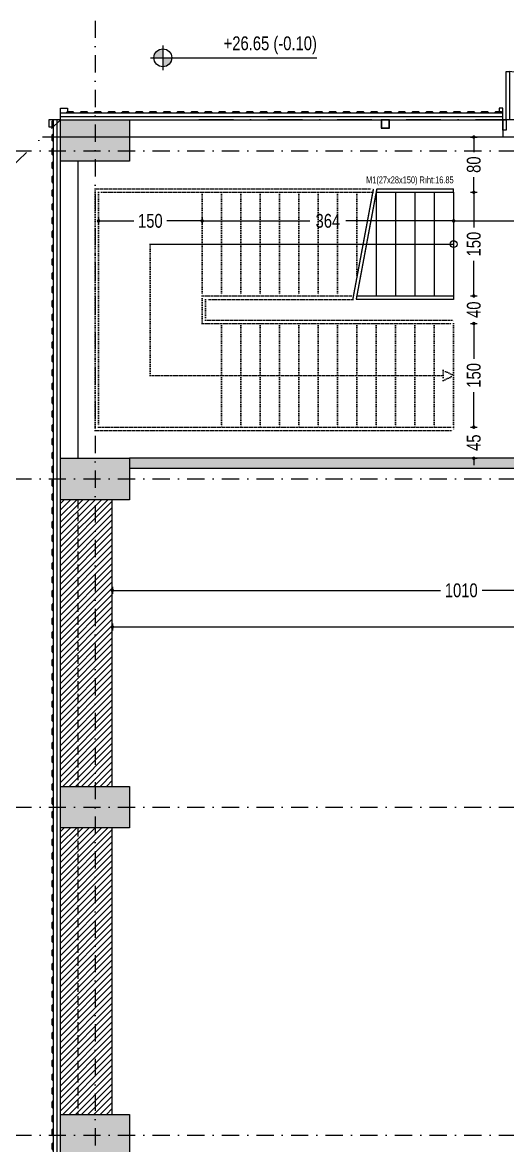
# Model space of a CAD drawing. Header units: centimetres. Extents: x 26569 to 160723, y -3143 to 14565.
# Drawn here: x 50784 to 51486, y 5824 to 7450 of the extents above; entities that cross this region are included whole.
import ezdxf

# ---------------------------------------------------------------- set-up
doc = ezdxf.new("R2010")
doc.units = ezdxf.units.CM
doc.header["$LTSCALE"] = 100
for name, pattern in [('DASHDOT', [1, 0.5, -0.25, 0, -0.25]), ('DASHDOT2', [0.5, 0.25, -0.125, 0, -0.125]), ('DOT2', [0.125, 0, -0.125]), ('HIDDEN2', [0.1875, 0.125, -0.0625])]:
    doc.linetypes.add(name, pattern=pattern)
for name, color, linetype in [('A-ANNO-DIMS', 187, 'Continuous'), ('A-ANNO-GRID', 155, 'DASHDOT2'), ('A-ANNO-TEXT', 50, 'Continuous'), ('A-DOOR', 193, 'Continuous'), ('A-ELEV-01', 255, 'Continuous'), ('A-ELEV-03', 251, 'Continuous'), ('A-FLOR-STRS', 95, 'Continuous'), ('A-WALL', 134, 'Continuous'), ('A-WALL-BRCK', 11, 'Continuous'), ('A-WALL-HTCH', 8, 'Continuous'), ('A-WALL-INSL', 249, 'Continuous'), ('A-WALL-SNWPNL', 200, 'Continuous'), ('A-WALL-STEL', 202, 'Continuous'), ('L-SITE', 1, 'DASHDOT'), ('S-CONC', 5, 'Continuous'), ('S-HTCH', 8, 'Continuous'), ('S-STEL', 3, 'Continuous')]:
    doc.layers.add(name, color=color, linetype=linetype)
doc.styles.add('Fields_100', font='act_simplex.shx', dxfattribs={"width": 0.8, "height": 20})
doc.styles.add('Fields_50', font='act_simplex.shx', dxfattribs={"width": 0.8, "height": 10})
doc.linetypes.add('BATTING', pattern='A,0.00254,-2.54,[134,ltypeshp.shx,S=2.54,R=0,X=-2.54,Y=0],-5.08,[134,ltypeshp.shx,S=2.54,R=180,X=2.54,Y=0],-2.54', length=10.16254)
doc.dimstyles.new('FIELDS_100', dxfattribs={"dimscale": 0, "dimtxt": 20, "dimasz": 5, "dimexe": 5, "dimexo": 5, "dimgap": 5, "dimtad": 0, "dimdec": 0, "dimzin": 0, "dimdsep": 46, "dimtxsty": 'Fields_100', "dimblk": 'DOT', "dimcen": 0.09, "dimclrt": 50, "dimadec": 0, "dimazin": 0, "dimtfac": 1, "dimtdec": 0, "dimtix": 1, "dimtofl": 0, "dimtmove": 1, "dimatfit": 3, "dimfxl": 5, "dimfxlon": 1, "dimtolj": 1, "dimtzin": 0, "dimarcsym": 0})

# ---------------------------------------------------------------- blocks, each defined once
blk = doc.blocks.new('_Dot')
at = {"color": 0, "linetype": 'ByBlock', "lineweight": -2}
blk.add_line((-0.5, 0), (-1, 0), dxfattribs=at)
at = {"color": 0, "linetype": 'ByBlock', "const_width": 0.5}
blk.add_lwpolyline([(-0.25, 0, 1), (0.25, 0, 1)], format="xyb", close=True, dxfattribs=at)
blk = doc.blocks.new('*D159')
at = {"layer": 'A-ANNO-DIMS', "color": 0, "lineweight": -2, "transparency": 16777216}
for p, q in [((50829.5, 8098.6), (50829.5, 8108.6)), ((50834.5, 8103.6), (60742.7, 8103.6)), ((70729.5, 8103.6), (60821.3, 8103.6)), ((70734.5, 8098.6), (70734.5, 8108.6))]:
    blk.add_line(p, q, dxfattribs=at)
at = {"layer": 'DEFPOINTS', "color": 0, "transparency": 16777216}
for p in [(70734.5, 8103.6), (50829.5, 7318.6), (70734.5, 7318.6)]:
    blk.add_point(p, dxfattribs=at)
at = {"layer": 'A-ANNO-DIMS', "color": 0, "lineweight": -2, "transparency": 16777216, "xscale": 5, "yscale": 5, "zscale": 5, "rotation": 180}
blk.add_blockref('_Dot', (50829.5, 8103.6), dxfattribs=at)
at = {"layer": 'A-ANNO-DIMS', "color": 0, "lineweight": -2, "transparency": 16777216, "xscale": 5, "yscale": 5, "zscale": 5}
blk.add_blockref('_Dot', (70734.5, 8103.6), dxfattribs=at)
at = {"layer": 'A-ANNO-DIMS', "color": 50, "transparency": 16777216, "insert": (60782, 8103.6), "char_height": 20, "attachment_point": 5, "style": 'Fields_100'}
blk.add_mtext('\\A1;19905', dxfattribs=at)
blk = doc.blocks.new('*D160')
at = {"layer": 'A-ANNO-DIMS', "color": 0, "lineweight": -2, "transparency": 16777216}
for p, q in [((49524.6, 7318.6), (49514.6, 7318.6)), ((49519.6, 7313.6), (49519.6, 4445.3)), ((49519.6, 1513.6), (49519.6, 4381.9)), ((49524.6, 1508.6), (49514.6, 1508.6))]:
    blk.add_line(p, q, dxfattribs=at)
at = {"layer": 'DEFPOINTS', "color": 0, "transparency": 16777216}
for p in [(49519.6, 7318.6), (50829.5, 7318.6), (50829.5, 1508.6)]:
    blk.add_point(p, dxfattribs=at)
at = {"layer": 'A-ANNO-DIMS', "color": 0, "lineweight": -2, "transparency": 16777216, "xscale": 5, "yscale": 5, "zscale": 5}
for p, rotation in [((49519.6, 7318.6), 90), ((49519.6, 1508.6), 270)]:
    blk.add_blockref('_Dot', p, dxfattribs=dict(at, rotation=rotation))
at = {"layer": 'A-ANNO-DIMS', "color": 50, "transparency": 16777216, "insert": (49519.6, 4413.6), "char_height": 20, "attachment_point": 5, "rotation": 90, "style": 'Fields_100'}
blk.add_mtext('\\A1;5810', dxfattribs=at)
blk = doc.blocks.new('*D361')
at = {"layer": 'A-ANNO-DIMS', "color": 0, "lineweight": -2, "transparency": 16777216}
for p, q in [((51408.5, 7167.2), (51408.5, 7157.2)), ((51413.5, 7162.2), (51551.3, 7162.2)), ((51739.5, 7162.2), (51601.7, 7162.2)), ((51744.5, 7167.2), (51744.5, 7157.2))]:
    blk.add_line(p, q, dxfattribs=at)
at = {"layer": 'DEFPOINTS', "color": 0, "transparency": 16777216}
for p in [(51744.5, 7248.6), (51408.5, 7206.1), (51408.5, 7162.2)]:
    blk.add_point(p, dxfattribs=at)
at = {"layer": 'A-ANNO-DIMS', "color": 0, "lineweight": -2, "transparency": 16777216, "xscale": 5, "yscale": 5, "zscale": 5, "rotation": 180}
blk.add_blockref('_Dot', (51408.5, 7162.2), dxfattribs=at)
at = {"layer": 'A-ANNO-DIMS', "color": 0, "lineweight": -2, "transparency": 16777216, "xscale": 5, "yscale": 5, "zscale": 5}
blk.add_blockref('_Dot', (51744.5, 7162.2), dxfattribs=at)
at = {"layer": 'A-ANNO-DIMS', "color": 50, "transparency": 16777216, "insert": (51576.5, 7162.2), "char_height": 20, "attachment_point": 5, "style": 'Fields_100'}
blk.add_mtext('\\A1;336', dxfattribs=at)
blk = doc.blocks.new('*D362')
at = {"layer": 'A-ANNO-DIMS', "color": 0, "lineweight": -2, "transparency": 16777216}
for p, q in [((51044.5, 7167.2), (51044.5, 7157.2)), ((51049.5, 7162.2), (51200.5, 7162.2)), ((51403.5, 7162.2), (51252.4, 7162.2)), ((51408.5, 7167.2), (51408.5, 7157.2))]:
    blk.add_line(p, q, dxfattribs=at)
at = {"layer": 'DEFPOINTS', "color": 0, "transparency": 16777216}
for p in [(51044.5, 7203.6), (51408.5, 7206.1), (51044.5, 7162.2)]:
    blk.add_point(p, dxfattribs=at)
at = {"layer": 'A-ANNO-DIMS', "color": 0, "lineweight": -2, "transparency": 16777216, "xscale": 5, "yscale": 5, "zscale": 5, "rotation": 180}
blk.add_blockref('_Dot', (51044.5, 7162.2), dxfattribs=at)
at = {"layer": 'A-ANNO-DIMS', "color": 0, "lineweight": -2, "transparency": 16777216, "xscale": 5, "yscale": 5, "zscale": 5}
blk.add_blockref('_Dot', (51408.5, 7162.2), dxfattribs=at)
at = {"layer": 'A-ANNO-DIMS', "color": 50, "transparency": 16777216, "insert": (51226.5, 7162.2), "char_height": 20, "attachment_point": 5, "style": 'Fields_100'}
blk.add_mtext('\\A1;364', dxfattribs=at)
blk = doc.blocks.new('*D363')
at = {"layer": 'A-ANNO-DIMS', "color": 0, "lineweight": -2, "transparency": 16777216}
for p, q in [((50894.5, 7167.2), (50894.5, 7157.2)), ((50899.5, 7162.2), (50945.4, 7162.2)), ((51039.5, 7162.2), (50993.5, 7162.2)), ((51044.5, 7167.2), (51044.5, 7157.2))]:
    blk.add_line(p, q, dxfattribs=at)
at = {"layer": 'DEFPOINTS', "color": 0, "transparency": 16777216}
for p in [(50894.5, 7203.6), (51044.5, 7203.6), (50894.5, 7162.2)]:
    blk.add_point(p, dxfattribs=at)
at = {"layer": 'A-ANNO-DIMS', "color": 0, "lineweight": -2, "transparency": 16777216, "xscale": 5, "yscale": 5, "zscale": 5, "rotation": 180}
blk.add_blockref('_Dot', (50894.5, 7162.2), dxfattribs=at)
at = {"layer": 'A-ANNO-DIMS', "color": 0, "lineweight": -2, "transparency": 16777216, "xscale": 5, "yscale": 5, "zscale": 5}
blk.add_blockref('_Dot', (51044.5, 7162.2), dxfattribs=at)
at = {"layer": 'A-ANNO-DIMS', "color": 50, "transparency": 16777216, "insert": (50969.5, 7162.2), "char_height": 20, "attachment_point": 5, "style": 'Fields_100'}
blk.add_mtext('\\A1;150', dxfattribs=at)
blk = doc.blocks.new('*D368')
at = {"layer": 'A-ANNO-DIMS', "color": 0, "lineweight": -2, "transparency": 16777216}
for p, q in [((51432.7, 7283.6), (51442.7, 7283.6)), ((51437.7, 7278.6), (51437.7, 7261.5)), ((51437.7, 7208.6), (51437.7, 7225.6)), ((51432.7, 7203.6), (51442.7, 7203.6))]:
    blk.add_line(p, q, dxfattribs=at)
at = {"layer": 'DEFPOINTS', "color": 0, "transparency": 16777216}
for p in [(50939.5, 7283.6), (51408.5, 7203.6), (51437.7, 7203.6)]:
    blk.add_point(p, dxfattribs=at)
at = {"layer": 'A-ANNO-DIMS', "color": 0, "lineweight": -2, "transparency": 16777216, "xscale": 5, "yscale": 5, "zscale": 5}
for p, rotation in [((51437.7, 7283.6), 90), ((51437.7, 7203.6), 270)]:
    blk.add_blockref('_Dot', p, dxfattribs=dict(at, rotation=rotation))
at = {"layer": 'A-ANNO-DIMS', "color": 50, "transparency": 16777216, "insert": (51437.7, 7243.6), "char_height": 20, "attachment_point": 5, "rotation": 90, "style": 'Fields_100'}
blk.add_mtext('\\A1;80', dxfattribs=at)
blk = doc.blocks.new('*D369')
at = {"layer": 'A-ANNO-DIMS', "color": 0, "lineweight": -2, "transparency": 16777216}
for p, q in [((51432.7, 7203.6), (51442.7, 7203.6)), ((51437.7, 7198.6), (51437.7, 7152.6)), ((51437.7, 7058.6), (51437.7, 7104.5)), ((51432.7, 7053.6), (51442.7, 7053.6))]:
    blk.add_line(p, q, dxfattribs=at)
at = {"layer": 'DEFPOINTS', "color": 0, "transparency": 16777216}
for p in [(51408.5, 7203.6), (51408.5, 7053.6), (51437.7, 7053.6)]:
    blk.add_point(p, dxfattribs=at)
at = {"layer": 'A-ANNO-DIMS', "color": 0, "lineweight": -2, "transparency": 16777216, "xscale": 5, "yscale": 5, "zscale": 5}
for p, rotation in [((51437.7, 7203.6), 90), ((51437.7, 7053.6), 270)]:
    blk.add_blockref('_Dot', p, dxfattribs=dict(at, rotation=rotation))
at = {"layer": 'A-ANNO-DIMS', "color": 50, "transparency": 16777216, "insert": (51437.7, 7128.6), "char_height": 20, "attachment_point": 5, "rotation": 90, "style": 'Fields_100'}
blk.add_mtext('\\A1;150', dxfattribs=at)
blk = doc.blocks.new('*D370')
at = {"layer": 'A-ANNO-DIMS', "color": 0, "lineweight": -2, "transparency": 16777216}
for p, q in [((51437.7, 7058.6), (51437.7, 7063.6)), ((51432.7, 7053.6), (51442.7, 7053.6)), ((51432.7, 7013.6), (51442.7, 7013.6)), ((51437.7, 7008.6), (51437.7, 7003.6))]:
    blk.add_line(p, q, dxfattribs=at)
at = {"layer": 'DEFPOINTS', "color": 0, "transparency": 16777216}
for p in [(51408.5, 7053.6), (51408.5, 7013.6), (51437.7, 7013.6)]:
    blk.add_point(p, dxfattribs=at)
at = {"layer": 'A-ANNO-DIMS', "color": 0, "lineweight": -2, "transparency": 16777216, "xscale": 5, "yscale": 5, "zscale": 5}
for p, rotation in [((51437.7, 7053.6), 270), ((51437.7, 7013.6), 90)]:
    blk.add_blockref('_Dot', p, dxfattribs=dict(at, rotation=rotation))
at = {"layer": 'A-ANNO-DIMS', "color": 50, "transparency": 16777216, "insert": (51437.7, 7033.6), "char_height": 20, "attachment_point": 5, "rotation": 90, "style": 'Fields_100'}
blk.add_mtext('\\A1;40', dxfattribs=at)
blk = doc.blocks.new('*D371')
at = {"layer": 'A-ANNO-DIMS', "color": 0, "lineweight": -2, "transparency": 16777216}
for p, q in [((51432.7, 7013.6), (51442.7, 7013.6)), ((51437.7, 7008.6), (51437.7, 6962.6)), ((51437.7, 6868.6), (51437.7, 6914.5)), ((51432.7, 6863.6), (51442.7, 6863.6))]:
    blk.add_line(p, q, dxfattribs=at)
at = {"layer": 'DEFPOINTS', "color": 0, "transparency": 16777216}
for p in [(51408.5, 7013.6), (51408.5, 6863.6), (51437.7, 6863.6)]:
    blk.add_point(p, dxfattribs=at)
at = {"layer": 'A-ANNO-DIMS', "color": 0, "lineweight": -2, "transparency": 16777216, "xscale": 5, "yscale": 5, "zscale": 5}
for p, rotation in [((51437.7, 7013.6), 90), ((51437.7, 6863.6), 270)]:
    blk.add_blockref('_Dot', p, dxfattribs=dict(at, rotation=rotation))
at = {"layer": 'A-ANNO-DIMS', "color": 50, "transparency": 16777216, "insert": (51437.7, 6938.6), "char_height": 20, "attachment_point": 5, "rotation": 90, "style": 'Fields_100'}
blk.add_mtext('\\A1;150', dxfattribs=at)
blk = doc.blocks.new('*D372')
at = {"layer": 'A-ANNO-DIMS', "color": 0, "lineweight": -2, "transparency": 16777216}
for p, q in [((51432.7, 6863.6), (51442.7, 6863.6)), ((51437.7, 6868.6), (51437.7, 6873.6)), ((51437.7, 6818.6), (51442.7, 6818.6)), ((51437.7, 6813.6), (51437.7, 6808.6))]:
    blk.add_line(p, q, dxfattribs=at)
at = {"layer": 'DEFPOINTS', "color": 0, "transparency": 16777216}
for p in [(51408.5, 6863.6), (51437.7, 6818.6), (51437.7, 6818.6)]:
    blk.add_point(p, dxfattribs=at)
at = {"layer": 'A-ANNO-DIMS', "color": 0, "lineweight": -2, "transparency": 16777216, "xscale": 5, "yscale": 5, "zscale": 5}
for p, rotation in [((51437.7, 6863.6), 270), ((51437.7, 6818.6), 90)]:
    blk.add_blockref('_Dot', p, dxfattribs=dict(at, rotation=rotation))
at = {"layer": 'A-ANNO-DIMS', "color": 50, "transparency": 16777216, "insert": (51437.7, 6841.1), "char_height": 20, "attachment_point": 5, "rotation": 90, "style": 'Fields_100'}
blk.add_mtext('\\A1;45', dxfattribs=at)
blk = doc.blocks.new('KAPI 150')
at = {"layer": 'A-DOOR'}
blk.add_line((145, 15), (5, 15), dxfattribs=at)
for points in [[(5, 15), (5, 85), (10, 85), (10, 15)], [(145, 15), (145, 85), (140, 85), (140, 15)]]:
    blk.add_lwpolyline(points, dxfattribs=at)
for points in [[(5, 0), (0, 0), (0, 15), (5, 15)], [(150, 0), (145, 0), (145, 15), (150, 15)]]:
    blk.add_lwpolyline(points, close=True, dxfattribs=at)
for centre, start, end in [((5, 15), 0, 85.904), ((145, 15), 94.096, 180)]:
    blk.add_arc(centre, 70, start, end, dxfattribs=at)
blk = doc.blocks.new('*D274')
at = {"layer": 'A-ANNO-DIMS', "color": 0, "lineweight": -2, "transparency": 16777216}
for p, q in [((50914.5, 6632.3), (50914.5, 6622.3)), ((50919.5, 6627.3), (51389.3, 6627.3)), ((51919.5, 6627.3), (51449.6, 6627.3)), ((51924.5, 6632.3), (51924.5, 6622.3))]:
    blk.add_line(p, q, dxfattribs=at)
at = {"layer": 'DEFPOINTS', "color": 0, "transparency": 16777216}
for p in [(50914.5, 6758.6), (51924.5, 6738.6), (51924.5, 6627.3)]:
    blk.add_point(p, dxfattribs=at)
at = {"layer": 'A-ANNO-DIMS', "color": 0, "lineweight": -2, "transparency": 16777216, "xscale": 5, "yscale": 5, "zscale": 5, "rotation": 180}
blk.add_blockref('_Dot', (50914.5, 6627.3), dxfattribs=at)
at = {"layer": 'A-ANNO-DIMS', "color": 0, "lineweight": -2, "transparency": 16777216, "xscale": 5, "yscale": 5, "zscale": 5}
blk.add_blockref('_Dot', (51924.5, 6627.3), dxfattribs=at)
at = {"layer": 'A-ANNO-DIMS', "color": 50, "transparency": 16777216, "insert": (51419.5, 6627.3), "char_height": 20, "attachment_point": 5, "style": 'Fields_100'}
blk.add_mtext('\\A1;1010', dxfattribs=at)
blk = doc.blocks.new('*D72')
at = {"layer": 'A-ANNO-DIMS', "color": 0, "lineweight": -2, "transparency": 16777216}
for p, q in [((50914.5, 6579.4), (50914.5, 6569.4)), ((50919.5, 6574.4), (51727.8, 6574.4)), ((52599.5, 6574.4), (51791.1, 6574.4)), ((52604.5, 6579.4), (52604.5, 6569.4))]:
    blk.add_line(p, q, dxfattribs=at)
at = {"layer": 'DEFPOINTS', "color": 0, "transparency": 16777216}
for p in [(50914.5, 6758.6), (52604.5, 6758.6), (52604.5, 6574.4)]:
    blk.add_point(p, dxfattribs=at)
at = {"layer": 'A-ANNO-DIMS', "color": 0, "lineweight": -2, "transparency": 16777216, "xscale": 5, "yscale": 5, "zscale": 5, "rotation": 180}
blk.add_blockref('_Dot', (50914.5, 6574.4), dxfattribs=at)
at = {"layer": 'A-ANNO-DIMS', "color": 0, "lineweight": -2, "transparency": 16777216, "xscale": 5, "yscale": 5, "zscale": 5}
blk.add_blockref('_Dot', (52604.5, 6574.4), dxfattribs=at)
at = {"layer": 'A-ANNO-DIMS', "color": 50, "transparency": 16777216, "insert": (51759.5, 6574.4), "char_height": 20, "attachment_point": 5, "style": 'Fields_100'}
blk.add_mtext('\\A1;1690', dxfattribs=at)
blk = doc.blocks.new('*U34')
at = {"layer": 'A-WALL-SNWPNL'}
blk.add_lwpolyline([(50, 1), (42, 1), (40, -1), (32, -1), (30, 1), (22, 1), (20, -1), (12, -1), (10, 1), (2, 1), (0, -1), (-8, -1), (-10, 1), (-18, 1), (-20, -1), (-28, -1), (-30, 1), (-38, 1), (-40, -1), (-48, -1), (-50, 1)], dxfattribs=at)
blk = doc.blocks.new('*U35')
at = {"layer": 'A-WALL-STEL', "color": 0, "linetype": 'ByBlock', "lineweight": -2, "transparency": 16777216}
for p in [(0, 0), (100, 0), (200, 0), (300, 0), (400, 0), (500, 0)]:
    blk.add_blockref('*U34', p, dxfattribs=at)
blk = doc.blocks.new('*U36')
at = {"layer": 'A-WALL-SNWPNL'}
blk.add_lwpolyline([(50, 1), (42, 1), (40, -1), (32, -1), (30, 1), (22, 1), (20, -1), (12, -1), (10, 1), (2, 1), (0, -1), (-8, -1), (-10, 1), (-18, 1), (-20, -1), (-28, -1), (-30, 1), (-38, 1), (-40, -1), (-48, -1), (-50, 1)], dxfattribs=at)
blk = doc.blocks.new('*U37')
at = {"layer": 'A-WALL-STEL', "color": 0, "linetype": 'ByBlock', "lineweight": -2, "transparency": 16777216}
for p in [(0, 0), (100, 0), (200, 0), (300, 0), (400, 0), (500, 0), (600, 0), (700, 0), (800, 0), (900, 0), (1000, 0), (1100, 0), (1200, 0), (1300, 0), (1400, 0)]:
    blk.add_blockref('*U36', p, dxfattribs=at)

msp = doc.modelspace()

# ---------------------------------------------------------------- hatches: boundary and pattern name
at = {"layer": 'A-ANNO-DIMS'}
h = msp.add_hatch(color=256, dxfattribs=at)
h.paths.add_polyline_path([(50987.6, 7411.34, 0.4142136), (50974.6, 7398.34), (50987.6, 7398.34)])
h.paths.add_polyline_path([(51000.6, 7398.34), (50987.6, 7398.34), (50987.6, 7385.34, 0.4142136)])
at = {"layer": 'A-WALL-BRCK'}
h = msp.add_hatch(dxfattribs=at)
h.set_pattern_fill('ANSI31', color=256, scale=2)
h.set_pattern_definition([(45, (47244.2896, 57686.032), (-4.49012806, 4.49012806), [])])
h.paths.add_polyline_path([(50914.48, 6758.59), (50839.48, 6758.59), (50839.48, 6343.59), (50914.48, 6343.59)])
h = msp.add_hatch(dxfattribs=at)
h.set_pattern_fill('ANSI31', color=256, scale=2)
h.set_pattern_definition([(45, (47244.2896, 57211.032), (-4.49012806, 4.49012806), [])])
h.paths.add_polyline_path([(50914.48, 6283.59), (50839.48, 6283.59), (50839.48, 5868.59), (50914.48, 5868.59)])
at = {"layer": 'A-WALL-HTCH'}
h = msp.add_hatch(dxfattribs=at)
h.set_pattern_fill('DASH', color=256)
h.set_pattern_definition([(0, (47244.2896, 54406.0323), (3.175, 3.175), [3.175, -3.175])])
h.paths.add_polyline_path([(51699.48, 6818.59), (50939.48, 6818.59), (50939.48, 6803.59), (51699.48, 6803.59)])
at = {"layer": 'S-HTCH'}
h = msp.add_hatch(dxfattribs=at)
h.set_pattern_fill('ANSI33', color=256)
h.set_pattern_definition([(45, (47244.2896, 5721.5606), (-4.490128, 4.490128), []), (45, (47248.78, 5721.5606), (-4.490128, 4.490128), [3.175, -1.5875])])
h.paths.add_polyline_path([(51759.48, 2938.59), (51699.48, 2938.59), (51699.48, 3038.59), (51759.48, 3038.59)])
h.paths.add_polyline_path([(50839.48, 2958.59), (50839.48, 3018.59), (50939.48, 3018.59), (50939.48, 2958.59)])
h.paths.add_polyline_path([(52519.48, 2958.59), (52519.48, 3018.59), (52619.48, 3018.59), (52619.48, 2958.59)])
h.paths.add_polyline_path([(51759.48, 1988.59), (51699.48, 1988.59), (51699.48, 2088.59), (51759.48, 2088.59)])
h.paths.add_polyline_path([(51759.48, 2463.59), (51699.48, 2463.59), (51699.48, 2563.59), (51759.48, 2563.59)])
h.paths.add_polyline_path([(51759.48, 3888.59), (51699.48, 3888.59), (51699.48, 3988.59), (51759.48, 3988.59)])
h.paths.add_polyline_path([(51759.48, 4363.59), (51699.48, 4363.59), (51699.48, 4463.59), (51759.48, 4463.59)])
h.paths.add_polyline_path([(51759.48, 4838.59), (51699.48, 4838.59), (51699.48, 4938.59), (51759.48, 4938.59)])
h.paths.add_polyline_path([(51759.48, 5788.59), (51699.48, 5788.59), (51699.48, 5888.59), (51759.48, 5888.59)])
h.paths.add_polyline_path([(51759.48, 6263.59), (51699.48, 6263.59), (51699.48, 6363.59), (51759.48, 6363.59)])
h.paths.add_polyline_path([(51759.48, 6738.59), (51699.48, 6738.59), (51699.48, 6838.59), (51759.48, 6838.59)])
h.paths.add_polyline_path([(50839.48, 1518.59), (50839.48, 1578.59), (50939.48, 1578.59), (50939.48, 1518.59)])
h.paths.add_polyline_path([(51679.48, 1518.59), (51679.48, 1578.59), (51779.48, 1578.59), (51779.48, 1518.59)])
h.paths.add_polyline_path([(52519.48, 1518.59), (52519.48, 1578.59), (52619.48, 1578.59), (52619.48, 1518.59)])
h.paths.add_polyline_path([(50839.48, 2008.59), (50839.48, 2068.59), (50939.48, 2068.59), (50939.48, 2008.59)])
h.paths.add_polyline_path([(52519.48, 2008.59), (52519.48, 2068.59), (52619.48, 2068.59), (52619.48, 2008.59)])
h.paths.add_polyline_path([(50839.48, 2483.59), (50839.48, 2543.59), (50939.48, 2543.59), (50939.48, 2483.59)])
h.paths.add_polyline_path([(52519.48, 2483.59), (52519.48, 2543.59), (52619.48, 2543.59), (52619.48, 2483.59)])
h.paths.add_polyline_path([(50839.48, 3433.59), (50839.48, 3493.59), (50939.48, 3493.59), (50939.48, 3433.59)])
h.paths.add_polyline_path([(51679.48, 3433.59), (51679.48, 3493.59), (51779.48, 3493.59), (51779.48, 3433.59)])
h.paths.add_polyline_path([(52519.48, 3433.59), (52519.48, 3493.59), (52619.48, 3493.59), (52619.48, 3433.59)])
h.paths.add_polyline_path([(50839.48, 3908.59), (50839.48, 3968.59), (50939.48, 3968.59), (50939.48, 3908.59)])
h.paths.add_polyline_path([(52519.48, 3908.59), (52519.48, 3968.59), (52619.48, 3968.59), (52619.48, 3908.59)])
h.paths.add_polyline_path([(50839.48, 4383.59), (50839.48, 4443.59), (50939.48, 4443.59), (50939.48, 4383.59)])
h.paths.add_polyline_path([(52519.48, 4383.59), (52519.48, 4443.59), (52619.48, 4443.59), (52619.48, 4383.59)])
h.paths.add_polyline_path([(50839.48, 4858.59), (50839.48, 4918.59), (50939.48, 4918.59), (50939.48, 4858.59)])
h.paths.add_polyline_path([(52519.48, 4858.59), (52519.48, 4918.59), (52619.48, 4918.59), (52619.48, 4858.59)])
h.paths.add_polyline_path([(50839.48, 5333.59), (50839.48, 5393.59), (50939.48, 5393.59), (50939.48, 5333.59)])
h.paths.add_polyline_path([(51679.48, 5333.59), (51679.48, 5393.59), (51779.48, 5393.59), (51779.48, 5333.59)])
h.paths.add_polyline_path([(52519.48, 5333.59), (52519.48, 5393.59), (52619.48, 5393.59), (52619.48, 5333.59)])
h.paths.add_polyline_path([(50839.48, 5808.59), (50839.48, 5868.59), (50939.48, 5868.59), (50939.48, 5808.59)])
h.paths.add_polyline_path([(52519.48, 5808.59), (52519.48, 5868.59), (52619.48, 5868.59), (52619.48, 5808.59)])
h.paths.add_polyline_path([(50839.48, 6283.59), (50839.48, 6343.59), (50939.48, 6343.59), (50939.48, 6283.59)])
h.paths.add_polyline_path([(52519.48, 6283.59), (52519.48, 6343.59), (52619.48, 6343.59), (52619.48, 6283.59)])
h.paths.add_polyline_path([(50839.48, 6758.59), (50839.48, 6818.59), (50939.48, 6818.59), (50939.48, 6758.59)])
h.paths.add_polyline_path([(52519.48, 6758.59), (52519.48, 6818.59), (52619.48, 6818.59), (52619.48, 6758.59)])
h.paths.add_polyline_path([(50839.48, 7248.59), (50839.48, 7308.59), (50939.48, 7308.59), (50939.48, 7248.59)])
h.paths.add_polyline_path([(51679.48, 7248.59), (51679.48, 7308.59), (51779.48, 7308.59), (51779.48, 7248.59)])
h.paths.add_polyline_path([(52519.48, 7248.59), (52519.48, 7308.59), (52619.48, 7308.59), (52619.48, 7248.59)])

# ---------------------------------------------------------------- linework, layer by layer
at = {"layer": 'A-ANNO-DIMS'}
for p, q in [((50987.6, 7416.34), (50987.6, 7380.34)), ((50969.6, 7398.34), (51210.6, 7398.34))]:
    msp.add_line(p, q, dxfattribs=at)
msp.add_circle((50987.6, 7398.34), 13, dxfattribs=at)
at = {"layer": 'A-ANNO-GRID'}
for p, q in [((50889.48, 8203.59), (50889.48, 1408.59)), ((49419.63, 7263.59), (71224.48, 7263.59)), ((49419.63, 6788.59), (71224.48, 6788.59)), ((49419.63, 6313.59), (71224.48, 6313.59)), ((49419.63, 5838.59), (71224.48, 5838.59))]:
    msp.add_line(p, q, dxfattribs=at)
at = {"layer": 'A-ELEV-01'}
for p, q in [((60771.98, 7283.59), (50813.56, 7283.59)), ((51479.48, 7283.59), (50939.48, 7283.59)), ((50864.48, 7248.59), (50864.48, 6818.59))]:
    msp.add_line(p, q, dxfattribs=at)
at = {"layer": 'A-ELEV-01', "linetype": 'HIDDEN2'}
for p, q in [((50864.48, 6758.59), (50864.48, 6343.59)), ((50864.48, 6283.59), (50864.48, 5868.59))]:
    msp.add_line(p, q, dxfattribs=at)
at = {"layer": 'A-ELEV-01'}
msp.add_lwpolyline([(51479.48, 7308.59), (51479.48, 7283.59)], dxfattribs=at)
at = {"layer": 'A-ELEV-03'}
for points in [[(50839.48, 7318.59), (51479.48, 7318.59)], [(50829.48, 5201.09), (50829.48, 7308.59)]]:
    msp.add_lwpolyline(points, dxfattribs=at)
at = {"layer": 'A-FLOR-STRS', "linetype": 'DOT2', "ltscale": 0.2}
for p, q in [((50889.48, 7208.59), (51292.41, 7208.59)), ((51044.48, 7053.59), (51263.48, 7053.59)), ((51044.48, 7013.59), (51044.48, 7053.59)), ((51044.48, 7013.59), (51408.48, 7013.59)), ((51408.48, 7013.59), (51408.48, 7018.59)), ((51408.48, 6863.59), (51408.48, 6858.59)), ((50889.48, 6858.59), (51408.48, 6858.59))]:
    msp.add_line(p, q, dxfattribs=at)
at = {"layer": 'A-FLOR-STRS'}
for p, q in [((51296.48, 7203.59), (51408.48, 7203.59)), ((51297.41, 7208.59), (51408.48, 7208.59)), ((51268.48, 7053.59), (51408.48, 7053.59)), ((51408.48, 7053.59), (51408.48, 7048.59))]:
    msp.add_line(p, q, dxfattribs=at)
at = {"layer": 'A-FLOR-STRS', "linetype": 'DOT2', "ltscale": 0.2}
for points in [[(50889.48, 7208.59), (50889.48, 6858.59)], [(51291.48, 7203.59), (50894.48, 7203.59), (50894.48, 6863.59), (51408.48, 6863.59)], [(51044.48, 7203.59), (51044.48, 7053.59)], [(51072.48, 7203.59), (51072.48, 7053.59)], [(51100.48, 7203.59), (51100.48, 7053.59)], [(51128.48, 7203.59), (51128.48, 7053.59)], [(51156.48, 7203.59), (51156.48, 7053.59)], [(51184.48, 7203.59), (51184.48, 7053.59)], [(51212.48, 7203.59), (51212.48, 7053.59)], [(51240.48, 7203.59), (51240.48, 7053.59)], [(51268.48, 7203.59), (51268.48, 7080.38)], [(50969.48, 7128.59), (50969.48, 6938.59), (51393.48, 6938.59)], [(51262.54, 7048.59), (51049.48, 7048.59), (51049.48, 7018.59), (51408.48, 7018.59)], [(51072.48, 7013.59), (51072.48, 6863.59)], [(51100.48, 7013.59), (51100.48, 6863.59)], [(51128.48, 7013.59), (51128.48, 6863.59)], [(51156.48, 7013.59), (51156.48, 6863.59)], [(51184.48, 7013.59), (51184.48, 6863.59)], [(51212.48, 7013.59), (51212.48, 6863.59)], [(51240.48, 7013.59), (51240.48, 6863.59)], [(51268.48, 7013.59), (51268.48, 6863.59)], [(51296.48, 7013.59), (51296.48, 6863.59)], [(51324.48, 7013.59), (51324.48, 6863.59)], [(51352.48, 7013.59), (51352.48, 6863.59)], [(51380.48, 7013.59), (51380.48, 6863.59)], [(51408.48, 7013.59), (51408.48, 6863.59)]]:
    msp.add_lwpolyline(points, dxfattribs=at)
at = {"layer": 'A-FLOR-STRS', "const_width": 2}
for points in [[(51292.41, 7208.59), (51262.54, 7048.59)], [(51297.41, 7208.59), (51267.54, 7048.59)]]:
    msp.add_lwpolyline(points, dxfattribs=at)
at = {"layer": 'A-FLOR-STRS'}
for points in [[(51296.48, 7203.59), (51296.48, 7053.59)], [(51324.48, 7203.59), (51324.48, 7053.59)], [(51352.48, 7203.59), (51352.48, 7053.59)], [(51380.48, 7203.59), (51380.48, 7053.59)], [(51408.48, 7203.59), (51408.48, 7208.59)], [(51408.48, 7203.59), (51408.48, 7053.59)], [(50969.48, 7128.59), (51408.48, 7128.59)], [(51408.48, 7048.59), (51267.54, 7048.59)]]:
    msp.add_lwpolyline(points, dxfattribs=at)
at = {"layer": 'A-FLOR-STRS', "linetype": 'DOT2', "ltscale": 0.2}
msp.add_lwpolyline([(51393.48, 6946.09), (51393.48, 6931.09), (51408.48, 6938.59)], close=True, dxfattribs=at)
at = {"layer": 'A-FLOR-STRS'}
msp.add_circle((51408.48, 7128.59), 5, dxfattribs=at)
at = {"layer": 'A-WALL'}
msp.add_line((51699.48, 6818.59), (50939.48, 6818.59), dxfattribs=at)
msp.add_lwpolyline([(51699.48, 6803.59), (50939.48, 6803.59)], dxfattribs=at)
at = {"layer": 'A-WALL-BRCK'}
for p, q in [((50914.48, 6343.59), (50914.48, 6758.59)), ((50914.48, 5868.59), (50914.48, 6283.59))]:
    msp.add_line(p, q, dxfattribs=at)
at = {"layer": 'A-WALL-INSL', "linetype": 'BATTING', "ltscale": 0.005}
for points in [[(50834.48, 5201.09), (50834.48, 7308.59)], [(50839.48, 7313.59), (51479.48, 7313.59)]]:
    msp.add_lwpolyline(points, dxfattribs=at)
at = {"layer": 'A-WALL-SNWPNL'}
for p, q in [((51479.48, 7308.59), (51479.48, 7318.59)), ((50939.48, 7308.59), (51479.48, 7308.59)), ((50839.48, 6818.59), (50839.48, 7248.59)), ((50839.48, 6343.59), (50839.48, 6758.59)), ((50839.48, 5868.59), (50839.48, 6283.59))]:
    msp.add_line(p, q, dxfattribs=at)
for points in [[(50839.48, 7308.59), (50839.48, 7325.59), (50849.48, 7325.59), (50849.48, 7321.09)], [(50839.48, 7318.59), (50847.48, 7318.59), (50849.48, 7320.59), (50857.48, 7320.59), (50859.48, 7318.59), (50867.48, 7318.59), (50869.48, 7320.59), (50877.48, 7320.59), (50879.48, 7318.59)], [(51484.48, 7308.59), (51479.48, 7308.59), (51479.48, 7325.59), (51474.48, 7325.59), (51474.48, 7321.09)], [(50839.48, 7308.59), (50822.48, 7308.59), (50822.48, 7298.59), (50826.98, 7298.59)]]:
    msp.add_lwpolyline(points, dxfattribs=at)
at = {"layer": 'L-SITE', "lineweight": 0}
msp.add_lwpolyline([(70687.99, -521.89), (50317.07, -542.29), (50610.19, 7087.42), (50839.48, 7308.59), (69328.73, 7327.01), (71792.84, 7307.01), (73600.55, 7292.33), (73628.86, 7250.92)], close=True, dxfattribs=at)
at = {"layer": 'S-CONC'}
for points in [[(50839.48, 7248.59), (50839.48, 7308.59), (50939.48, 7308.59), (50939.48, 7248.59)], [(50839.48, 6758.59), (50839.48, 6818.59), (50939.48, 6818.59), (50939.48, 6758.59)], [(50839.48, 6283.59), (50839.48, 6343.59), (50939.48, 6343.59), (50939.48, 6283.59)], [(50839.48, 5808.59), (50839.48, 5868.59), (50939.48, 5868.59), (50939.48, 5808.59)]]:
    msp.add_lwpolyline(points, close=True, dxfattribs=at)
at = {"layer": 'S-STEL', "elevation": 0}
for points in [[(51303.48, 7296.59), (51315.48, 7296.59), (51315.48, 7308.59), (51303.48, 7308.59)], [(51303.98, 7297.09), (51314.98, 7297.09), (51314.98, 7308.09), (51303.98, 7308.09)]]:
    msp.add_lwpolyline(points, close=True, dxfattribs=at)

# ---------------------------------------------------------------- block references
at = {"layer": 'A-ELEV-01'}
msp.add_blockref('KAPI 150', (51479.48, 7293.59), dxfattribs=at)
at = {"layer": 'A-WALL-STEL'}
for name, p, rotation in [('*U35', (51429.48, 7319.59), 180), ('*U37', (50828.48, 7258.59), 270)]:
    msp.add_blockref(name, p, dxfattribs=dict(at, rotation=rotation))

# ---------------------------------------------------------------- texts
at = {"layer": 'A-ANNO-TEXT', "attachment_point": 9}
for s, width, insert, char_height, style in [('+26.65 (-0.10)', 436.6649, (51210.6, 7403.34), 20, 'Fields_100'), ('\\pxt14;M1(27x28x150) Rıht:16.85', 230.6278, (51408.48, 7213.59), 10, 'Fields_50')]:
    msp.add_mtext_dynamic_manual_height_columns(s, width=width, gutter_width=100, heights=[0], dxfattribs=dict(at, insert=insert, char_height=char_height, style=style))

# ---------------------------------------------------------------- dimensions: what is measured, and where the dimension line sits
at = {"layer": 'A-ANNO-DIMS'}
for base, p1, p2, picture, middle in [((70734.48, 8103.59), (50829.48, 7318.59), (70734.48, 7318.59), '*D159', (60781.98, 8103.59)), ((51408.48, 7162.24), (51744.48, 7248.59), (51408.48, 7206.09), '*D361', (51576.48, 7162.24)), ((50894.48, 7162.24), (51044.48, 7203.59), (50894.48, 7203.59), '*D363', (50969.48, 7162.24)), ((51044.48, 7162.24), (51408.48, 7206.09), (51044.48, 7203.59), '*D362', (51226.48, 7162.24)), ((51924.48, 6627.34), (50914.48, 6758.59), (51924.48, 6738.59), '*D274', (51419.48, 6627.34)), ((52604.48, 6574.4), (50914.48, 6758.59), (52604.48, 6758.59), '*D72', (51759.48, 6574.4))]:
    dim = msp.add_linear_dim(base=base, p1=p1, p2=p2, dimstyle='FIELDS_100', override={"dimscale": 1}, dxfattribs=at)
    dim.commit()
    dim.dimension.update_dxf_attribs({"geometry": picture, "text_midpoint": middle})
for base, p1, p2, picture, middle in [((49519.63, 7318.59), (50829.48, 1508.59), (50829.48, 7318.59), '*D160', (49519.63, 4413.59)), ((51437.73, 7203.59), (50939.48, 7283.59), (51408.48, 7203.59), '*D368', (51437.73, 7243.59)), ((51437.73, 7053.59), (51408.48, 7203.59), (51408.48, 7053.59), '*D369', (51437.73, 7128.59)), ((51437.73, 7013.59), (51408.48, 7053.59), (51408.48, 7013.59), '*D370', (51437.73, 7033.59)), ((51437.73, 6863.59), (51408.48, 7013.59), (51408.48, 6863.59), '*D371', (51437.73, 6938.59)), ((51437.73, 6818.59), (51408.48, 6863.59), (51437.73, 6818.59), '*D372', (51437.73, 6841.09))]:
    dim = msp.add_linear_dim(base=base, p1=p1, p2=p2, angle=90, dimstyle='FIELDS_100', override={"dimscale": 1}, dxfattribs=at)
    dim.commit()
    dim.dimension.update_dxf_attribs({"geometry": picture, "text_midpoint": middle})

doc.saveas('drawing.dxf')
